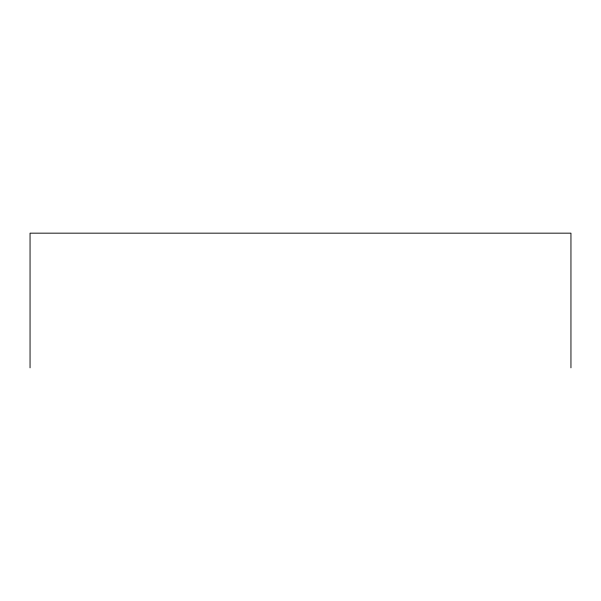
<?xml version="1.0" encoding="UTF-8"?>
<svg xmlns="http://www.w3.org/2000/svg" width="601" height="601" viewBox="0 0 601 601"><rect width="100%" height="100%" fill="white"/><g stroke="black" fill="none" stroke-linecap="round" stroke-linejoin="round"><path stroke-width="0.9" d="M570.95 367.835L570.95 233.165L30.05 233.165L30.05 367.835"/></g></svg>
